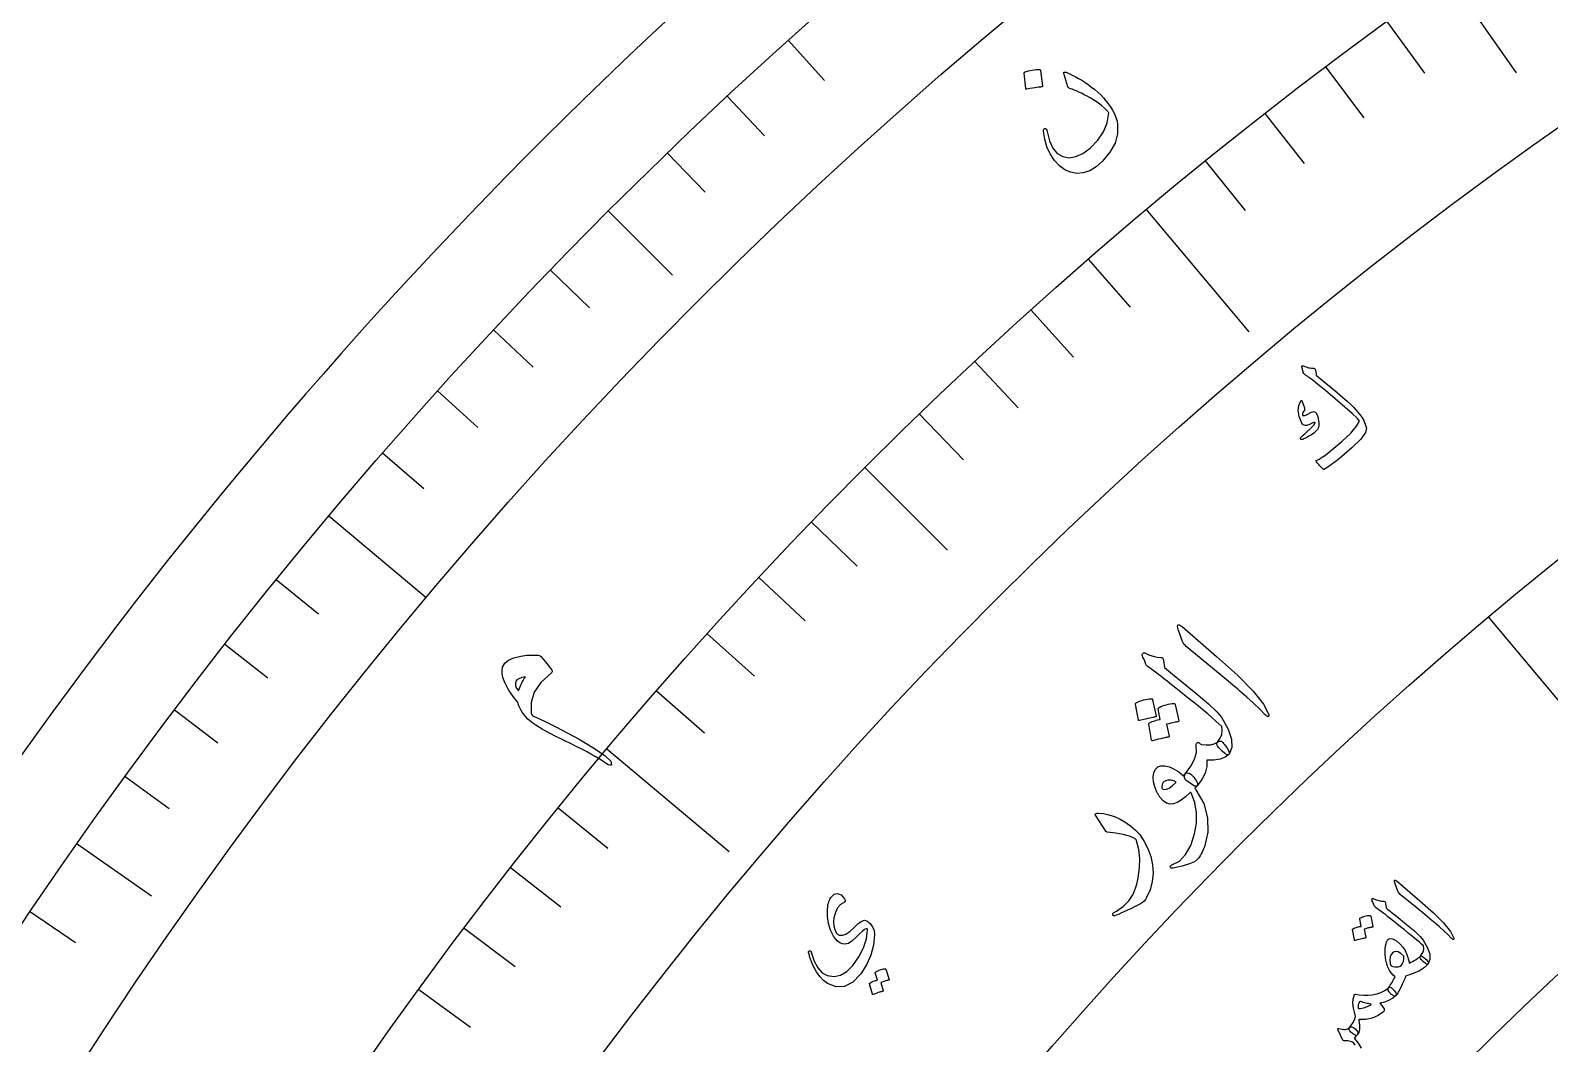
# Model space of a CAD drawing. Header units: millimetres. Extents: x -77 to 77, y -78 to 103.
# Drawn here: x -62.97 to -38.62, y 40.36 to 56.6 of the extents above; entities that cross this region are included whole.
import ezdxf

# ---------------------------------------------------------------- set-up
doc = ezdxf.new("R2010")
doc.units = ezdxf.units.MM
for name, color, linetype in [('CUT_OUTER', 1, 'Continuous'), ('ENGRAVE', 7, 'Continuous'), ('ENGRAVE_FINE', 8, 'Continuous'), ('TEXT', 5, 'Continuous')]:
    doc.layers.add(name, color=color, linetype=linetype)

msp = doc.modelspace()

# ---------------------------------------------------------------- linework, layer by layer
at = {"layer": 'CUT_OUTER'}
msp.add_arc((-0.0074, 0.0063), 77.4903, 124.343855, 144.843732, dxfattribs=at)
at = {"layer": 'ENGRAVE'}
for points in [[(-40.2292, 57.4533), (-39.1535, 55.917)], [(-53.7048, 53.7048), (-52.6772, 52.6772)], [(-45.0835, 53.7284), (-43.4396, 51.7693)], [(-49.5947, 49.5947), (-48.2685, 48.2685)], [(-58.1811, 48.8197), (-56.6227, 47.512)], [(-53.7284, 45.0835), (-51.7693, 43.4396)], [(-62.2146, 43.5631), (-61.0243, 42.7297)]]:
    msp.add_lwpolyline(points, dxfattribs=at)
for radius in [75.95, 75.95, 73.9156, 70.1375, 70.1375, 67.1538, 61.6125, 61.6125, 56.575, 56.575, 51.5375, 51.5375]:
    msp.add_circle((0, 0), radius, dxfattribs=at)
at = {"layer": 'ENGRAVE_FINE'}
for points in [[(-41.2258, 56.7424), (-40.6245, 55.9148)], [(-50.8205, 56.4418), (-50.2371, 55.7939)], [(-42.2098, 56.0143), (-41.5941, 55.1973)], [(-51.7978, 55.5463), (-51.2032, 54.9087)], [(-43.181, 55.2691), (-42.5511, 54.463)], [(-52.7593, 54.6339), (-52.1536, 54.0067)], [(-44.139, 54.5071), (-43.4952, 53.7121)], [(-46.0143, 52.9334), (-45.3432, 52.1614)], [(-54.6339, 52.7593), (-54.0067, 52.1536)], [(-46.9311, 52.1223), (-46.2466, 51.3621)], [(-55.5463, 51.7978), (-54.9087, 51.2032)], [(-47.8337, 51.2953), (-47.136, 50.5471)], [(-56.4418, 50.8205), (-55.7939, 50.2371)], [(-48.7216, 50.4527), (-48.011, 49.7168)], [(-57.3202, 49.8277), (-56.6622, 49.2557)], [(-50.4527, 48.7216), (-49.7168, 48.011)], [(-59.0242, 47.7969), (-58.3467, 47.2482)], [(-51.2953, 47.8337), (-50.5471, 47.136)], [(-39.6038, 47.1979), (-36.3657, 43.339)], [(-59.8494, 46.7595), (-59.1624, 46.2227)], [(-52.1223, 46.9311), (-51.3621, 46.2466)], [(-52.9334, 46.0143), (-52.1614, 45.3432)], [(-60.6564, 45.7079), (-59.9601, 45.1831)], [(-61.4448, 44.6423), (-60.7395, 44.1298)], [(-54.5071, 44.139), (-53.7121, 43.4952)], [(-55.2691, 43.181), (-54.463, 42.5511)], [(-62.9654, 42.4707), (-62.2426, 41.9832)], [(-56.0143, 42.2098), (-55.1973, 41.5941)], [(-56.7424, 41.2258), (-55.9148, 40.6245)]]:
    msp.add_lwpolyline(points, dxfattribs=at)
at = {"layer": 'TEXT'}
for points in [[(-47.0394, 55.9133), (-47.0389, 55.9182), (-47.0365, 55.923), (-47.032, 55.9277), (-47.0256, 55.9322), (-46.969, 55.9509), (-46.9118, 55.9637), (-46.8539, 55.9707), (-46.7953, 55.9718), (-46.7883, 55.9704), (-46.7832, 55.9673), (-46.78, 55.9627), (-46.7787, 55.9565), (-46.7443, 55.7077), (-46.7449, 55.7006), (-46.7489, 55.6956), (-46.7566, 55.6926), (-46.7678, 55.6916), (-46.7775, 55.6908), (-46.7925, 55.6891), (-46.8129, 55.6867), (-46.8386, 55.6834), (-46.8699, 55.679), (-46.907, 55.6733), (-46.9501, 55.6663), (-46.999, 55.658), (-47.006, 55.6576), (-47.0109, 55.659), (-47.0136, 55.6622), (-47.0142, 55.6672)], [(-46.3672, 55.9275), (-46.3188, 55.9062), (-46.2696, 55.8828), (-46.2197, 55.8574), (-46.169, 55.8298), (-46.1175, 55.7997), (-46.0654, 55.7665), (-46.0126, 55.7302), (-45.9591, 55.6909), (-45.9076, 55.6502), (-45.8589, 55.608), (-45.8129, 55.5641), (-45.7697, 55.5186), (-45.7292, 55.4714), (-45.6912, 55.4223), (-45.6558, 55.3713), (-45.6229, 55.3185), (-45.5922, 55.2599), (-45.5683, 55.202), (-45.5514, 55.1447), (-45.5412, 55.0882), (-45.5424, 54.9394), (-45.5836, 54.792), (-45.665, 54.6461), (-45.7863, 54.5013), (-45.887, 54.4121), (-45.9887, 54.3498), (-46.0914, 54.3144), (-46.1952, 54.3059), (-46.2944, 54.324), (-46.3871, 54.3649), (-46.4734, 54.4288), (-46.5534, 54.5157), (-46.6224, 54.6211), (-46.6746, 54.7343), (-46.71, 54.8555), (-46.7283, 54.9846), (-46.728, 55.0014), (-46.7244, 55.0137), (-46.7174, 55.0214), (-46.707, 55.0247), (-46.6943, 55.0241), (-46.6843, 55.0164), (-46.6772, 55.0018), (-46.6729, 54.9802), (-46.636, 54.8295), (-46.5811, 54.7119), (-46.5083, 54.6275), (-46.4178, 54.5761), (-46.3174, 54.5584), (-46.2112, 54.5751), (-46.099, 54.626), (-45.9806, 54.711), (-45.8572, 54.8371), (-45.7668, 54.9729), (-45.7092, 55.1188), (-45.6846, 55.2748), (-45.6851, 55.2792), (-45.6872, 55.2845), (-45.6909, 55.2907), (-45.6964, 55.2978), (-45.7442, 55.3493), (-45.8077, 55.4028), (-45.887, 55.4583), (-45.9821, 55.5157), (-46.0317, 55.5431), (-46.0784, 55.5681), (-46.1223, 55.5907), (-46.1633, 55.6109), (-46.2014, 55.6285), (-46.2368, 55.6432), (-46.2692, 55.655), (-46.2989, 55.6639), (-46.3137, 55.6691), (-46.3252, 55.6757), (-46.3333, 55.6838), (-46.338, 55.6933), (-46.4052, 55.9068), (-46.4068, 55.9212), (-46.401, 55.9294), (-46.3878, 55.9315), (-46.3672, 55.9275)], [(-42.5613, 51.2208), (-42.5396, 51.212), (-42.5183, 51.2043), (-42.4973, 51.1977), (-42.4766, 51.1923), (-42.4561, 51.1881), (-42.4357, 51.1852), (-42.4155, 51.1836), (-42.3954, 51.1833), (-42.3862, 51.1814), (-42.3793, 51.1761), (-42.3746, 51.1673), (-42.3721, 51.1551), (-42.3623, 51.0882), (-42.361, 51.0813), (-42.3595, 51.0756), (-42.3578, 51.0714), (-42.356, 51.0684), (-42.2317, 50.9687), (-42.1203, 50.8778), (-42.0218, 50.7958), (-41.936, 50.7227), (-41.8632, 50.6586), (-41.8035, 50.6034), (-41.7569, 50.5572), (-41.7234, 50.52), (-41.6634, 50.4473), (-41.6456, 50.4232), (-41.6289, 50.3981), (-41.6132, 50.3719), (-41.5986, 50.3448), (-41.5851, 50.3165), (-41.5728, 50.2871), (-41.5617, 50.2566), (-41.5518, 50.2249), (-41.5672, 50.1529), (-41.6452, 50.0479), (-41.7857, 49.9095), (-41.9882, 49.7372), (-42.0534, 49.6858), (-42.1152, 49.6398), (-42.1733, 49.5993), (-42.228, 49.5641), (-42.2341, 49.5622), (-42.2397, 49.5624), (-42.2448, 49.5645), (-42.2494, 49.5686), (-42.2699, 49.5899), (-42.2883, 49.6095), (-42.3048, 49.6272), (-42.3193, 49.6432), (-42.3319, 49.6575), (-42.3429, 49.6705), (-42.3522, 49.682), (-42.3598, 49.6921), (-42.3637, 49.6981), (-42.3644, 49.7027), (-42.3617, 49.7061), (-42.3558, 49.7082), (-42.3128, 49.7269), (-42.2622, 49.7568), (-42.2041, 49.7977), (-42.1384, 49.8497), (-41.9471, 50.011), (-41.8046, 50.1456), (-41.7111, 50.2542), (-41.6669, 50.337), (-41.7044, 50.382), (-41.7815, 50.4564), (-41.8982, 50.5602), (-42.0548, 50.6931), (-42.2129, 50.8249), (-42.3332, 50.9242), (-42.4154, 50.9908), (-42.4595, 51.025), (-42.472, 51.0341), (-42.4836, 51.0425), (-42.4945, 51.0504), (-42.5045, 51.0577), (-42.5137, 51.0643), (-42.5219, 51.0702), (-42.5291, 51.0752), (-42.5354, 51.0796), (-42.5483, 51.0897), (-42.5585, 51.1011), (-42.5659, 51.1138), (-42.5706, 51.1279), (-42.5888, 51.2079), (-42.5896, 51.2137), (-42.5891, 51.2183), (-42.5874, 51.2218), (-42.5844, 51.2241), (-42.5792, 51.2251), (-42.5736, 51.2249), (-42.5677, 51.2235), (-42.5613, 51.2208)], [(-42.6056, 50.6618), (-42.6025, 50.6638), (-42.5992, 50.6648), (-42.5956, 50.6646), (-42.5918, 50.6635), (-42.5893, 50.6616), (-42.587, 50.6593), (-42.5849, 50.6565), (-42.5831, 50.6532), (-42.5487, 50.5488), (-42.5458, 50.5377), (-42.5447, 50.5282), (-42.5453, 50.5205), (-42.5476, 50.5144), (-42.5619, 50.4934), (-42.5719, 50.4732), (-42.5778, 50.4536), (-42.5795, 50.4347), (-42.577, 50.4276), (-42.5694, 50.4243), (-42.5567, 50.4246), (-42.5389, 50.4287), (-42.5282, 50.4328), (-42.5173, 50.4374), (-42.5064, 50.4424), (-42.4953, 50.4478), (-42.484, 50.4536), (-42.4724, 50.4601), (-42.4605, 50.4671), (-42.4483, 50.4747), (-42.3975, 50.4908), (-42.3586, 50.469), (-42.3316, 50.4092), (-42.3162, 50.3117), (-42.3161, 50.2789), (-42.3192, 50.2507), (-42.3254, 50.227), (-42.3349, 50.2078), (-42.3484, 50.1906), (-42.37, 50.1701), (-42.3995, 50.1462), (-42.4369, 50.1191), (-42.4564, 50.1056), (-42.4754, 50.0935), (-42.4939, 50.0827), (-42.5119, 50.0732), (-42.5293, 50.0647), (-42.5458, 50.0571), (-42.5613, 50.0502), (-42.5759, 50.044), (-42.5864, 50.042), (-42.5953, 50.0421), (-42.6026, 50.0446), (-42.6084, 50.0493), (-42.6124, 50.0559), (-42.6131, 50.0623), (-42.6106, 50.0687), (-42.6049, 50.075), (-42.5855, 50.0939), (-42.5632, 50.1149), (-42.538, 50.138), (-42.5098, 50.1633), (-42.4573, 50.2105), (-42.4179, 50.2493), (-42.3917, 50.2797), (-42.3787, 50.3018), (-42.3778, 50.3056), (-42.3784, 50.309), (-42.3806, 50.312), (-42.3844, 50.3146), (-42.3875, 50.3157), (-42.3915, 50.3156), (-42.3965, 50.3143), (-42.4025, 50.312), (-42.4541, 50.2861), (-42.4763, 50.2761), (-42.4973, 50.2698), (-42.5169, 50.2671), (-42.5351, 50.268), (-42.5532, 50.272), (-42.5681, 50.2792), (-42.5797, 50.2898), (-42.5882, 50.3038), (-42.6314, 50.4097), (-42.6488, 50.5047), (-42.6402, 50.5888), (-42.6056, 50.6618)], [(-44.5654, 46.9834), (-44.5822, 47.0434), (-44.5785, 47.0735), (-44.5544, 47.0738), (-44.5099, 47.0442), (-43.9587, 46.5623), (-43.6218, 46.2651), (-43.37, 46.0113), (-43.2029, 45.8014), (-43.1202, 45.6355), (-43.1173, 45.6183), (-43.1183, 45.6066), (-43.123, 45.6006), (-43.1315, 45.6003), (-43.1413, 45.6031), (-43.1517, 45.6088), (-43.1629, 45.6174), (-43.1748, 45.6289), (-43.2634, 45.7225), (-43.3616, 45.8177), (-43.4696, 45.9144), (-43.5873, 46.0127), (-43.6175, 46.0389), (-43.6999, 46.1089), (-43.8346, 46.2225), (-44.0218, 46.3797), (-44.4408, 46.7243), (-44.4616, 46.744), (-44.4787, 46.7642), (-44.4921, 46.7849), (-44.5017, 46.806)], [(-55.154, 45.8348), (-55.1835, 45.8692), (-55.2121, 45.9045), (-55.2398, 45.9406), (-55.2666, 45.9775), (-55.2919, 46.0153), (-55.3153, 46.0541), (-55.3368, 46.0938), (-55.3564, 46.1344), (-55.387, 46.2138), (-55.4039, 46.2839), (-55.4074, 46.3445), (-55.3972, 46.3956), (-55.3617, 46.4567), (-55.3015, 46.5063), (-55.2167, 46.5443), (-55.1072, 46.5706), (-55.0748, 46.5759), (-55.0423, 46.5802), (-55.0098, 46.5834), (-54.9771, 46.5857), (-54.9443, 46.587), (-54.9112, 46.5877), (-54.8777, 46.5876), (-54.844, 46.5868), (-54.8254, 46.5852), (-54.8093, 46.5811), (-54.7957, 46.5747), (-54.7847, 46.5658), (-54.7473, 46.5216), (-54.7141, 46.4819), (-54.685, 46.4467), (-54.6603, 46.416), (-54.64, 46.3903), (-54.6244, 46.37), (-54.6137, 46.3552), (-54.6078, 46.3458), (-54.6032, 46.3312), (-54.604, 46.3179), (-54.61, 46.3059), (-54.6214, 46.2952), (-54.7841, 46.1498), (-54.8912, 45.9946), (-54.9427, 45.8298), (-54.9386, 45.6558), (-54.9338, 45.6398), (-54.9264, 45.6267), (-54.9167, 45.6166), (-54.9044, 45.6094), (-54.7281, 45.5264), (-54.5473, 45.4367), (-54.362, 45.3402), (-54.1723, 45.2371), (-53.9232, 45.091), (-53.7533, 44.9743), (-53.6627, 44.8874), (-53.6512, 44.8302), (-53.6633, 44.8211), (-53.6811, 44.8206), (-53.7044, 44.8288), (-53.7332, 44.8455), (-53.7902, 44.8844), (-53.8508, 44.9232), (-53.9151, 44.9619), (-53.9831, 45.0006), (-54.0545, 45.0393), (-54.1288, 45.0783), (-54.2062, 45.1175), (-54.2866, 45.1569), (-54.5562, 45.2889), (-54.7642, 45.4001), (-54.9106, 45.491), (-54.995, 45.5616), (-55.0294, 45.6004), (-55.0594, 45.638), (-55.0851, 45.6746), (-55.1065, 45.7101), (-55.1239, 45.7441), (-55.1376, 45.7762), (-55.1476, 45.8065), (-55.154, 45.8348)], [(-45.0891, 46.4396), (-45.1082, 46.4887), (-45.1235, 46.5275), (-45.1351, 46.5559), (-45.143, 46.5739), (-45.1474, 46.586), (-45.1483, 46.5968), (-45.1457, 46.6062), (-45.1398, 46.6143), (-45.1304, 46.6208), (-45.1198, 46.6233), (-45.108, 46.6218), (-45.095, 46.6162), (-45.0325, 46.588), (-44.9708, 46.5677), (-44.91, 46.5553), (-44.85, 46.5509), (-44.832, 46.5483), (-44.8185, 46.5389), (-44.8094, 46.5226), (-44.8047, 46.4995), (-44.7887, 46.3868), (-44.7568, 46.3602), (-44.7254, 46.3342), (-44.6945, 46.3088), (-44.6641, 46.2838), (-44.6342, 46.2594), (-44.6049, 46.2355), (-44.5761, 46.2122), (-44.5478, 46.1893), (-44.2861, 45.9777), (-44.0869, 45.8072), (-43.9498, 45.6779), (-43.8748, 45.5901), (-43.7701, 45.4006), (-43.7152, 45.2388), (-43.7102, 45.1046), (-43.7552, 44.998), (-43.7573, 44.9959), (-43.7594, 44.9939), (-43.7616, 44.9918), (-43.7637, 44.9898), (-43.7879, 44.9895), (-43.8227, 45.0091), (-43.868, 45.0486), (-43.9239, 45.1078), (-43.9429, 45.1313), (-43.9523, 45.1529), (-43.9519, 45.1724), (-43.9419, 45.19), (-43.8985, 45.2531), (-43.8725, 45.3163), (-43.8641, 45.3796), (-43.8732, 45.4429), (-43.9183, 45.486), (-43.9708, 45.5338), (-44.0307, 45.5863), (-44.098, 45.6435), (-44.1724, 45.7053), (-44.2534, 45.7716), (-44.3411, 45.8422), (-44.4355, 45.9172), (-44.5276, 45.9916), (-44.6107, 46.0582), (-44.6847, 46.117), (-44.7496, 46.168), (-44.8052, 46.2115), (-44.8512, 46.2477), (-44.8875, 46.2767), (-44.9141, 46.2985), (-45.054, 46.3991), (-45.0664, 46.4104), (-45.0763, 46.421), (-45.0839, 46.4307), (-45.0891, 46.4396)], [(-55.1406, 46.0128), (-55.1322, 46.0396), (-55.1223, 46.0668), (-55.1109, 46.0946), (-55.0978, 46.1229), (-55.0833, 46.1516), (-55.0674, 46.1805), (-55.0501, 46.2096), (-55.0315, 46.239), (-55.0909, 46.2256), (-55.1362, 46.209), (-55.1673, 46.1891), (-55.1841, 46.1659), (-55.1931, 46.1292), (-55.1889, 46.0914), (-55.1714, 46.0526), (-55.1406, 46.0128)], [(-45.2549, 45.8025), (-45.2548, 45.8078), (-45.2526, 45.8132), (-45.2483, 45.8185), (-45.2419, 45.8238), (-45.213, 45.8369), (-45.1839, 45.8485), (-45.1548, 45.8587), (-45.1256, 45.8674), (-45.096, 45.8746), (-45.0657, 45.8803), (-45.0349, 45.8846), (-45.0033, 45.8874), (-44.9939, 45.8864), (-44.987, 45.8836), (-44.9824, 45.879), (-44.9803, 45.8725), (-44.925, 45.6098), (-44.9258, 45.6032), (-44.9304, 45.5982), (-44.9386, 45.5948), (-44.9506, 45.593), (-44.9608, 45.5913), (-44.9765, 45.5882), (-44.9979, 45.5839), (-45.0248, 45.5782), (-45.0576, 45.5709), (-45.0964, 45.5618), (-45.1414, 45.5507), (-45.1925, 45.5378), (-45.1999, 45.5367), (-45.2052, 45.5377), (-45.2083, 45.5409), (-45.2093, 45.5462)], [(-44.8894, 45.7282), (-44.8893, 45.7335), (-44.8872, 45.7388), (-44.8828, 45.7441), (-44.8764, 45.7493), (-44.8476, 45.7623), (-44.8186, 45.7737), (-44.7895, 45.7837), (-44.7604, 45.7922), (-44.7308, 45.7992), (-44.7007, 45.8048), (-44.6699, 45.8088), (-44.6384, 45.8114), (-44.6308, 45.8103), (-44.6247, 45.8071), (-44.6203, 45.8018), (-44.6176, 45.7943), (-44.5626, 45.532), (-44.5633, 45.5271), (-44.5675, 45.5231), (-44.575, 45.5198), (-44.586, 45.5174), (-44.5933, 45.516), (-44.6048, 45.5136), (-44.6203, 45.5103), (-44.64, 45.5062), (-44.6636, 45.501), (-44.6911, 45.4946), (-44.7224, 45.487), (-44.7575, 45.4783), (-44.7152, 45.2861), (-44.716, 45.2795), (-44.7206, 45.2745), (-44.7288, 45.2711), (-44.7406, 45.2693), (-44.7508, 45.2676), (-44.7665, 45.2646), (-44.7878, 45.2603), (-44.8146, 45.2547), (-44.8472, 45.2475), (-44.8859, 45.2385), (-44.9307, 45.2275), (-44.9816, 45.2147), (-44.9881, 45.2146), (-44.9927, 45.2163), (-44.9954, 45.2198), (-44.9963, 45.2252), (-45.0428, 45.4809), (-45.0428, 45.4862), (-45.0406, 45.4915), (-45.0363, 45.4968), (-45.0299, 45.5021), (-45.0096, 45.5113), (-44.989, 45.52), (-44.9681, 45.5282), (-44.947, 45.5359), (-44.9257, 45.5427), (-44.9041, 45.5485), (-44.8822, 45.5532), (-44.8601, 45.5568)], [(-43.9419, 45.19), (-43.9197, 45.2009), (-43.9018, 45.2071), (-43.8881, 45.2087), (-43.8787, 45.2057), (-43.8678, 45.1976), (-43.8559, 45.1864), (-43.8429, 45.172), (-43.829, 45.1544), (-43.7872, 45.0952), (-43.761, 45.0494), (-43.7503, 45.017), (-43.7552, 44.998), (-43.8202, 44.9506), (-43.901, 44.9193), (-43.9976, 44.9041), (-44.1102, 44.9048), (-44.1135, 44.7996), (-44.1409, 44.6961), (-44.1925, 44.594), (-44.2682, 44.4934), (-44.2797, 44.4859), (-44.2933, 44.4842), (-44.309, 44.4882), (-44.3269, 44.498), (-44.4318, 44.5698), (-44.4435, 44.5779), (-44.4533, 44.5893), (-44.4614, 44.6042), (-44.4675, 44.6224), (-44.47, 44.6388), (-44.4691, 44.6544), (-44.4648, 44.6692), (-44.4571, 44.6832), (-44.3666, 44.8044), (-44.3074, 44.9195), (-44.2794, 45.0284), (-44.2828, 45.1314), (-44.2842, 45.1446), (-44.2826, 45.1567), (-44.2777, 45.1677), (-44.2697, 45.1776), (-44.2602, 45.1846), (-44.2507, 45.1868), (-44.2413, 45.1843), (-44.2319, 45.1771), (-44.2238, 45.1694), (-44.2163, 45.1633), (-44.2092, 45.1588), (-44.2027, 45.1558), (-44.125, 45.1477), (-44.0557, 45.1507), (-43.9946, 45.1648), (-43.9419, 45.19)], [(-44.2869, 44.4286), (-44.1627, 44.2066), (-44.0991, 43.9801), (-44.0956, 43.7492), (-44.1521, 43.5136), (-44.1633, 43.4841), (-44.1752, 43.4557), (-44.1878, 43.4285), (-44.201, 43.4024), (-44.2148, 43.3778), (-44.2294, 43.3549), (-44.2446, 43.3336), (-44.2605, 43.3141), (-44.3107, 43.2757), (-44.3925, 43.2395), (-44.5058, 43.2055), (-44.6506, 43.1732), (-44.6683, 43.1718), (-44.6819, 43.174), (-44.6915, 43.18), (-44.6969, 43.1896), (-44.698, 43.2002), (-44.6943, 43.2094), (-44.6859, 43.217), (-44.6728, 43.2231), (-44.5524, 43.2861), (-44.4516, 43.3898), (-44.3701, 43.5345), (-44.3076, 43.7203), (-44.277, 43.8927), (-44.2757, 44.0599), (-44.3041, 44.2219), (-44.3621, 44.3788), (-44.3663, 44.3822), (-44.3705, 44.3841), (-44.3747, 44.3843), (-44.3789, 44.383), (-44.4548, 44.3154), (-44.5243, 44.2625), (-44.5872, 44.2244), (-44.6437, 44.2012), (-44.7005, 44.1962), (-44.756, 44.2125), (-44.8101, 44.2504), (-44.8628, 44.3097), (-44.8691, 44.3183), (-44.8753, 44.3273), (-44.8813, 44.3366), (-44.8872, 44.3464), (-44.8931, 44.3566), (-44.8992, 44.3676), (-44.9054, 44.3792), (-44.9117, 44.3914), (-44.9476, 44.476), (-44.9679, 44.5557), (-44.9725, 44.6305), (-44.9615, 44.7003), (-44.9362, 44.7579), (-44.898, 44.7958), (-44.8468, 44.8139), (-44.7827, 44.8122), (-44.7098, 44.7936), (-44.6361, 44.761), (-44.5616, 44.7145), (-44.4864, 44.654), (-44.4824, 44.6582), (-44.4786, 44.6623), (-44.475, 44.6665), (-44.4718, 44.6707), (-44.4685, 44.6749), (-44.4649, 44.6791), (-44.4611, 44.6832), (-44.4571, 44.6874), (-44.4399, 44.6985), (-44.4198, 44.7003), (-44.3968, 44.693), (-44.371, 44.6765), (-44.3459, 44.6551), (-44.3228, 44.6311), (-44.3018, 44.6044), (-44.283, 44.5752), (-44.2685, 44.5474), (-44.2609, 44.5248), (-44.2601, 44.5075), (-44.2661, 44.4955), (-44.3058, 44.456), (-44.3023, 44.4519), (-44.2979, 44.446), (-44.2928, 44.4382), (-44.2869, 44.4286)], [(-44.6227, 44.5641), (-44.6833, 44.5805), (-44.7346, 44.5836), (-44.7768, 44.5732), (-44.8096, 44.5493), (-44.822, 44.5279), (-44.8299, 44.5057), (-44.8334, 44.4827), (-44.8323, 44.4589), (-44.8294, 44.4487), (-44.8228, 44.4411), (-44.8125, 44.4361), (-44.7986, 44.4338), (-44.7579, 44.4365), (-44.7137, 44.4549), (-44.6658, 44.4891), (-44.6143, 44.5389), (-44.6101, 44.5452), (-44.6101, 44.5515), (-44.6143, 44.5578), (-44.6227, 44.5641)], [(-45.8961, 44.0201), (-45.8988, 44.025), (-45.9005, 44.0294), (-45.9011, 44.0334), (-45.9006, 44.0368), (-45.8954, 44.0434), (-45.8856, 44.0482), (-45.8713, 44.0513), (-45.8524, 44.0527), (-45.7682, 44.0472), (-45.6819, 44.0293), (-45.5936, 43.999), (-45.5033, 43.9563), (-45.4127, 43.9034), (-45.33, 43.8445), (-45.255, 43.7797), (-45.1878, 43.7091), (-45.1138, 43.6011), (-45.0552, 43.4846), (-45.0119, 43.3596), (-44.9838, 43.2263), (-44.9735, 43.0896), (-44.9857, 42.9566), (-45.0204, 42.8272), (-45.0776, 42.7014), (-45.0961, 42.6707), (-45.1186, 42.6439), (-45.1453, 42.6208), (-45.1759, 42.6016), (-45.2522, 42.5626), (-45.3215, 42.5277), (-45.384, 42.4971), (-45.4396, 42.4707), (-45.4882, 42.4487), (-45.5297, 42.4314), (-45.5641, 42.4186), (-45.5914, 42.4104), (-45.5982, 42.4097), (-45.6039, 42.41), (-45.6087, 42.4115), (-45.6125, 42.414), (-45.6163, 42.4183), (-45.6192, 42.4232), (-45.621, 42.4286), (-45.6217, 42.4346), (-45.621, 42.4406), (-45.6181, 42.4462), (-45.6131, 42.4513), (-45.606, 42.4559), (-45.5618, 42.4833), (-45.5209, 42.5106), (-45.4832, 42.538), (-45.4488, 42.5654), (-45.4174, 42.5931), (-45.3887, 42.6213), (-45.3627, 42.6502), (-45.3396, 42.6796), (-45.3184, 42.7108), (-45.2987, 42.7451), (-45.2804, 42.7825), (-45.2635, 42.823), (-45.248, 42.8668), (-45.2343, 42.9139), (-45.2221, 42.9643), (-45.2116, 43.0182), (-45.1905, 43.1777), (-45.1878, 43.3295), (-45.2037, 43.4735), (-45.2381, 43.6099), (-45.2417, 43.62), (-45.248, 43.6296), (-45.2568, 43.6387), (-45.2683, 43.6471), (-45.3499, 43.6827), (-45.4507, 43.7119), (-45.5705, 43.7345), (-45.7095, 43.7504), (-45.7172, 43.7526), (-45.7233, 43.7554), (-45.7278, 43.7587), (-45.7308, 43.7626)], [(-41.0944, 42.9197), (-41.1055, 42.9583), (-41.1033, 42.9778), (-41.0878, 42.978), (-41.0589, 42.9589), (-40.7008, 42.6488), (-40.4818, 42.4577), (-40.318, 42.2944), (-40.2091, 42.1591), (-40.1551, 42.052), (-40.1532, 42.0409), (-40.1537, 42.0333), (-40.1568, 42.0294), (-40.1623, 42.0291), (-40.1686, 42.0309), (-40.1754, 42.0346), (-40.1827, 42.0401), (-40.1905, 42.0475), (-40.2481, 42.1078), (-40.3119, 42.1691), (-40.3821, 42.2313), (-40.4586, 42.2945), (-40.4782, 42.3114), (-40.5317, 42.3564), (-40.6193, 42.4295), (-40.7408, 42.5307), (-41.0128, 42.7526), (-41.0263, 42.7653), (-41.0374, 42.7783), (-41.0461, 42.7916), (-41.0524, 42.8053)], [(-49.9266, 42.6218), (-49.983, 42.5877), (-50.0288, 42.5351), (-50.0641, 42.464), (-50.0887, 42.3745), (-50.0947, 42.3097), (-50.0894, 42.247), (-50.0727, 42.1865), (-50.0447, 42.1281), (-50.0374, 42.1185), (-50.0282, 42.1104), (-50.017, 42.1039), (-50.004, 42.0989), (-49.9528, 42.0957), (-49.8961, 42.1148), (-49.8338, 42.1561), (-49.7659, 42.2196), (-49.6994, 42.2827), (-49.643, 42.3217), (-49.5967, 42.3364), (-49.5606, 42.327), (-49.506, 42.2827), (-49.4674, 42.2317), (-49.4447, 42.1738), (-49.4378, 42.1091), (-49.4553, 41.9375), (-49.4979, 41.7755), (-49.5657, 41.6231), (-49.6588, 41.4799), (-49.7873, 41.346), (-49.919, 41.2752), (-50.0544, 41.2677), (-50.1936, 41.3236), (-50.2558, 41.3714), (-50.3144, 41.4342), (-50.3693, 41.5121), (-50.4205, 41.6051), (-50.433, 41.6331), (-50.4445, 41.6607), (-50.455, 41.6881), (-50.4645, 41.7151), (-50.4731, 41.7419), (-50.4807, 41.7687), (-50.4874, 41.7956), (-50.4931, 41.8225), (-50.4941, 41.8352), (-50.4916, 41.8438), (-50.4857, 41.8483), (-50.4764, 41.8487), (-50.4675, 41.8458), (-50.4603, 41.841), (-50.4547, 41.834), (-50.4509, 41.8251), (-50.4032, 41.6828), (-50.3444, 41.5734), (-50.2746, 41.4968), (-50.1941, 41.453), (-50.0852, 41.4359), (-49.9811, 41.4567), (-49.8818, 41.5153), (-49.7869, 41.6118), (-49.6866, 41.753), (-49.6137, 41.8951), (-49.5682, 42.0381), (-49.5501, 42.1821), (-49.5505, 42.192), (-49.5539, 42.1985), (-49.5602, 42.2015), (-49.5694, 42.201), (-49.5956, 42.1896), (-49.6326, 42.1624), (-49.6803, 42.1195), (-49.7388, 42.0609), (-49.8008, 42.0035), (-49.857, 41.967), (-49.9074, 41.9516), (-49.952, 41.9573), (-49.9932, 41.9772), (-50.0309, 42.0047), (-50.065, 42.0399), (-50.0954, 42.0828), (-50.1443, 42.18), (-50.1763, 42.2849), (-50.1913, 42.3976), (-50.1893, 42.5179), (-50.187, 42.5485), (-50.1834, 42.577), (-50.1784, 42.6033), (-50.172, 42.6276), (-50.1644, 42.6497), (-50.1557, 42.6697), (-50.1461, 42.6875), (-50.1354, 42.7033), (-50.0823, 42.755), (-50.0284, 42.7685), (-49.974, 42.7439), (-49.9188, 42.6812), (-49.9077, 42.66), (-49.9053, 42.643), (-49.9116, 42.6302), (-49.9266, 42.6218)], [(-41.4299, 42.569), (-41.4424, 42.6007), (-41.4524, 42.6257), (-41.46, 42.6441), (-41.4651, 42.6557), (-41.4679, 42.6635), (-41.4685, 42.6704), (-41.4669, 42.6765), (-41.4631, 42.6817), (-41.4571, 42.6859), (-41.4503, 42.6875), (-41.4427, 42.6865), (-41.4343, 42.6829), (-41.3939, 42.6647), (-41.354, 42.6515), (-41.3148, 42.6435), (-41.2761, 42.6406), (-41.2645, 42.6389), (-41.2557, 42.6328), (-41.2498, 42.6223), (-41.2467, 42.6074), (-41.236, 42.5347), (-41.2153, 42.5175), (-41.1949, 42.5007), (-41.1749, 42.4843), (-41.1553, 42.4682), (-41.1359, 42.4524), (-41.1169, 42.437), (-41.0982, 42.4219), (-41.0799, 42.4072), (-40.9103, 42.2706), (-40.7812, 42.1605), (-40.6923, 42.0771), (-40.6436, 42.0204), (-40.5755, 41.8979), (-40.5399, 41.7932), (-40.5366, 41.7064), (-40.5658, 41.6372), (-40.5671, 41.6359), (-40.5685, 41.6345), (-40.5699, 41.6332), (-40.5712, 41.6318), (-40.5869, 41.6317), (-40.6095, 41.6443), (-40.6388, 41.6698), (-40.675, 41.7081), (-40.6873, 41.7233), (-40.6934, 41.7373), (-40.6932, 41.7499), (-40.6867, 41.7613), (-40.6586, 41.8022), (-40.6418, 41.8432), (-40.6364, 41.8841), (-40.6424, 41.9251), (-40.6716, 41.9529), (-40.7056, 41.9838), (-40.7444, 42.0177), (-40.7881, 42.0546), (-40.8363, 42.0946), (-40.8888, 42.1373), (-40.9456, 42.1829), (-41.0067, 42.2314), (-41.0664, 42.2794), (-41.1202, 42.3225), (-41.1681, 42.3605), (-41.2102, 42.3934), (-41.2461, 42.4215), (-41.2759, 42.445), (-41.2994, 42.4637), (-41.3167, 42.4778), (-41.4072, 42.5428), (-41.4152, 42.5502), (-41.4216, 42.557), (-41.4266, 42.5633), (-41.4299, 42.569)], [(-41.6616, 42.3612), (-41.6615, 42.3647), (-41.6601, 42.3681), (-41.6573, 42.3715), (-41.6531, 42.375), (-41.6344, 42.3834), (-41.6157, 42.3909), (-41.5968, 42.3974), (-41.5779, 42.403), (-41.5587, 42.4076), (-41.5392, 42.4113), (-41.5192, 42.414), (-41.4988, 42.4158), (-41.4938, 42.4151), (-41.4899, 42.413), (-41.4871, 42.4095), (-41.4853, 42.4047), (-41.4498, 42.2347), (-41.4502, 42.2316), (-41.4529, 42.2289), (-41.4578, 42.2268), (-41.465, 42.2252), (-41.4705, 42.2247), (-41.4789, 42.2234), (-41.4901, 42.221), (-41.5041, 42.2178), (-41.5212, 42.2136), (-41.5414, 42.2084), (-41.5648, 42.2024), (-41.5914, 42.1953), (-41.5643, 42.0625), (-41.5643, 42.0576), (-41.5668, 42.0539), (-41.5719, 42.0515), (-41.5795, 42.0502), (-41.5861, 42.0491), (-41.5963, 42.0471), (-41.6101, 42.0443), (-41.6275, 42.0406), (-41.6487, 42.0358), (-41.6738, 42.0299), (-41.7029, 42.0227), (-41.736, 42.0144), (-41.7402, 42.0143), (-41.7431, 42.0154), (-41.7449, 42.0177), (-41.7455, 42.0212), (-41.7765, 42.1883), (-41.7765, 42.1917), (-41.7751, 42.1952), (-41.7723, 42.1986), (-41.7681, 42.202), (-41.7528, 42.2098), (-41.7373, 42.2167), (-41.7215, 42.2226), (-41.7054, 42.2275), (-41.6892, 42.2316), (-41.6729, 42.2349), (-41.6566, 42.2374), (-41.6401, 42.2392)], [(-41.2065, 42.0311), (-41.2045, 42.033), (-41.2025, 42.0347), (-41.2007, 42.0361), (-41.1989, 42.0372), (-41.1971, 42.0382), (-41.1953, 42.0391), (-41.1934, 42.0399), (-41.1914, 42.0406), (-41.164, 42.0429), (-41.1354, 42.0381), (-41.1055, 42.0261), (-41.0744, 42.0069), (-41.0188, 41.9605), (-40.9721, 41.9084), (-40.9343, 41.8506), (-40.9054, 41.7872), (-40.8996, 41.7713), (-40.8941, 41.7551), (-40.889, 41.7385), (-40.8842, 41.7216), (-40.8798, 41.7044), (-40.8757, 41.6869), (-40.872, 41.669), (-40.8685, 41.6507), (-40.8406, 41.6641), (-40.8141, 41.6775), (-40.789, 41.691), (-40.7654, 41.7046), (-40.7433, 41.7184), (-40.7228, 41.7324), (-40.7039, 41.7467), (-40.6867, 41.7613), (-40.6784, 41.7652), (-40.6673, 41.7634), (-40.6533, 41.7559), (-40.6366, 41.7429), (-40.5974, 41.7067), (-40.5725, 41.677), (-40.5619, 41.6538), (-40.5658, 41.6372), (-40.6248, 41.5802), (-40.7044, 41.5286), (-40.8047, 41.4821), (-40.9256, 41.4406), (-40.9402, 41.4004), (-40.9581, 41.357), (-40.9792, 41.3104), (-41.0034, 41.2606), (-41.0286, 41.2118), (-41.0498, 41.1736), (-41.0672, 41.1461), (-41.0806, 41.1293), (-41.0901, 41.1236), (-41.1023, 41.1226), (-41.1172, 41.1264), (-41.1349, 41.1349), (-41.1441, 41.1407), (-41.1528, 41.147), (-41.1608, 41.1539), (-41.1682, 41.1615), (-41.1753, 41.1694), (-41.182, 41.1776), (-41.1885, 41.1861), (-41.1948, 41.1948), (-41.2045, 41.2127), (-41.2091, 41.2281), (-41.2086, 41.2412), (-41.203, 41.2519), (-41.1871, 41.2748), (-41.172, 41.2975), (-41.1576, 41.3199), (-41.1439, 41.3421), (-41.1308, 41.3642), (-41.1182, 41.3863), (-41.106, 41.4086), (-41.0941, 41.4309), (-41.1271, 41.459), (-41.1568, 41.4928), (-41.1833, 41.5321), (-41.2065, 41.577), (-41.2219, 41.6165), (-41.2345, 41.657), (-41.2442, 41.6987), (-41.2511, 41.7414), (-41.255, 41.7854), (-41.2556, 41.8309), (-41.2531, 41.8779), (-41.2474, 41.9262), (-41.2404, 41.9614), (-41.2312, 41.9907), (-41.22, 42.0139), (-41.2065, 42.0311)], [(-41.1256, 41.8246), (-41.1561, 41.791), (-41.1747, 41.7485), (-41.1814, 41.6971), (-41.1762, 41.6368), (-41.1701, 41.6212), (-41.1556, 41.6085), (-41.1328, 41.5985), (-41.1016, 41.5915), (-41.0677, 41.5895), (-41.038, 41.5934), (-41.0125, 41.6034), (-40.9912, 41.6193), (-40.9739, 41.6428), (-40.9619, 41.6744), (-40.955, 41.7141), (-40.9533, 41.7618), (-41.0004, 41.8059), (-41.0448, 41.8311), (-41.0866, 41.8373), (-41.1256, 41.8246)], [(-49.4252, 41.495), (-49.4255, 41.4983), (-49.4245, 41.5018), (-49.4221, 41.5054), (-49.4184, 41.5091), (-49.4009, 41.5188), (-49.3833, 41.5276), (-49.3655, 41.5355), (-49.3476, 41.5425), (-49.3292, 41.5485), (-49.3104, 41.5537), (-49.2911, 41.558), (-49.2713, 41.5613), (-49.2663, 41.561), (-49.2623, 41.5593), (-49.2591, 41.5561), (-49.2568, 41.5516), (-49.2035, 41.3878), (-49.2036, 41.3847), (-49.206, 41.3819), (-49.2105, 41.3794), (-49.2174, 41.3773), (-49.2228, 41.3764), (-49.2308, 41.3744), (-49.2416, 41.3712), (-49.255, 41.3669), (-49.2713, 41.3614), (-49.2906, 41.3548), (-49.313, 41.347), (-49.3383, 41.338), (-49.2973, 41.21), (-49.2968, 41.2052), (-49.2989, 41.2014), (-49.3036, 41.1986), (-49.3109, 41.1967), (-49.3173, 41.1951), (-49.3271, 41.1924), (-49.3404, 41.1885), (-49.3571, 41.1835), (-49.3774, 41.1772), (-49.4014, 41.1694), (-49.4292, 41.1601), (-49.4608, 41.1493), (-49.4649, 41.1488), (-49.4679, 41.1497), (-49.4699, 41.1518), (-49.4709, 41.1552), (-49.5194, 41.3165), (-49.5197, 41.3198), (-49.5187, 41.3233), (-49.5163, 41.3269), (-49.5126, 41.3306), (-49.4984, 41.3394), (-49.4839, 41.3474), (-49.469, 41.3544), (-49.4538, 41.3605), (-49.4383, 41.3658), (-49.4227, 41.3703), (-49.4069, 41.3741), (-49.3909, 41.3771)], [(-41.747, 41.1413), (-41.7445, 41.1466), (-41.7412, 41.1499), (-41.7371, 41.1514), (-41.732, 41.151), (-41.6692, 41.1418), (-41.6033, 41.1376), (-41.5344, 41.1385), (-41.4624, 41.1443), (-41.3901, 41.1574), (-41.3225, 41.18), (-41.2597, 41.2119), (-41.2017, 41.2532), (-41.1878, 41.2619), (-41.1732, 41.2634), (-41.1579, 41.2577), (-41.1419, 41.2449), (-41.1048, 41.2046), (-41.0821, 41.1721), (-41.0735, 41.1474), (-41.0793, 41.1307), (-41.1299, 41.0885), (-41.1899, 41.0539), (-41.2593, 41.0269), (-41.338, 41.0074), (-41.3075, 40.97), (-41.2856, 40.9406), (-41.2725, 40.9191), (-41.2681, 40.9057), (-41.2689, 40.8952), (-41.2716, 40.8857), (-41.2762, 40.8769), (-41.2827, 40.869), (-41.3685, 40.8084), (-41.4615, 40.768), (-41.5619, 40.7476), (-41.6697, 40.7474), (-41.6738, 40.7472), (-41.6765, 40.7453), (-41.6778, 40.7417), (-41.6777, 40.7365), (-41.6657, 40.658), (-41.6658, 40.5923), (-41.6781, 40.5391), (-41.7026, 40.4986), (-41.7107, 40.493), (-41.7204, 40.4912), (-41.7317, 40.4934), (-41.7446, 40.4994), (-41.7794, 40.5213), (-41.8055, 40.5431), (-41.823, 40.5649), (-41.8317, 40.5866), (-41.8331, 40.5973), (-41.8327, 40.6063), (-41.8307, 40.6136), (-41.8268, 40.6193), (-41.7758, 40.6832), (-41.744, 40.7416), (-41.7317, 40.7945), (-41.7388, 40.8419), (-41.7631, 40.9282), (-41.7725, 41.0069), (-41.7671, 41.078), (-41.747, 41.1413)], [(-41.6509, 41.0359), (-41.6542, 41.0359), (-41.6574, 41.0348), (-41.6603, 41.0325), (-41.6631, 41.029), (-41.6762, 41.0042), (-41.6845, 40.9805), (-41.688, 40.9578), (-41.6868, 40.9362), (-41.6847, 40.9293), (-41.6812, 40.9247), (-41.6765, 40.9226), (-41.6703, 40.9228), (-41.6479, 40.9256), (-41.6255, 40.9296), (-41.6031, 40.9348), (-41.5808, 40.9411), (-41.5584, 40.9487), (-41.536, 40.9574), (-41.5137, 40.9673), (-41.4913, 40.9783), (-41.4861, 40.9816), (-41.4824, 40.9847), (-41.4803, 40.9874), (-41.4799, 40.9899), (-41.4809, 40.992), (-41.4831, 40.9935), (-41.4867, 40.9944), (-41.4915, 40.9947), (-41.5083, 40.9976), (-41.526, 41.0011), (-41.5447, 41.0052), (-41.5643, 41.0099), (-41.5848, 41.0153), (-41.6061, 41.0214), (-41.6281, 41.0282), (-41.6509, 41.0359)]]:
    msp.add_lwpolyline(points, close=True, dxfattribs=at)
msp.add_lwpolyline([(-41.7362, 40.3337), (-41.7557, 40.369), (-41.7775, 40.3852), (-41.8095, 40.3964), (-41.8518, 40.4025), (-41.9044, 40.4035), (-41.9147, 40.4048), (-41.9239, 40.4089), (-41.9319, 40.416), (-41.9388, 40.426), (-41.9388, 40.426), (-42.0083, 40.5758), (-42.0125, 40.5891), (-42.0124, 40.5978), (-42.008, 40.6021), (-41.9992, 40.6018), (-41.9687, 40.5946), (-41.9412, 40.5898), (-41.9169, 40.5872), (-41.8956, 40.587), (-41.876, 40.5904), (-41.8577, 40.5971), (-41.8409, 40.6072), (-41.8255, 40.6206), (-41.8077, 40.6314), (-41.7863, 40.6306), (-41.7613, 40.6184), (-41.7327, 40.5946), (-41.708, 40.5665), (-41.6945, 40.5414), (-41.6922, 40.5192), (-41.7012, 40.4999), (-41.7114, 40.4884), (-41.7222, 40.477), (-41.7334, 40.4657), (-41.7452, 40.4546), (-41.7466, 40.4521), (-41.7468, 40.4488), (-41.7458, 40.4447), (-41.7435, 40.4397), (-41.6853, 40.369), (-41.6392, 40.2895)], dxfattribs=at)

doc.saveas('drawing.dxf')
